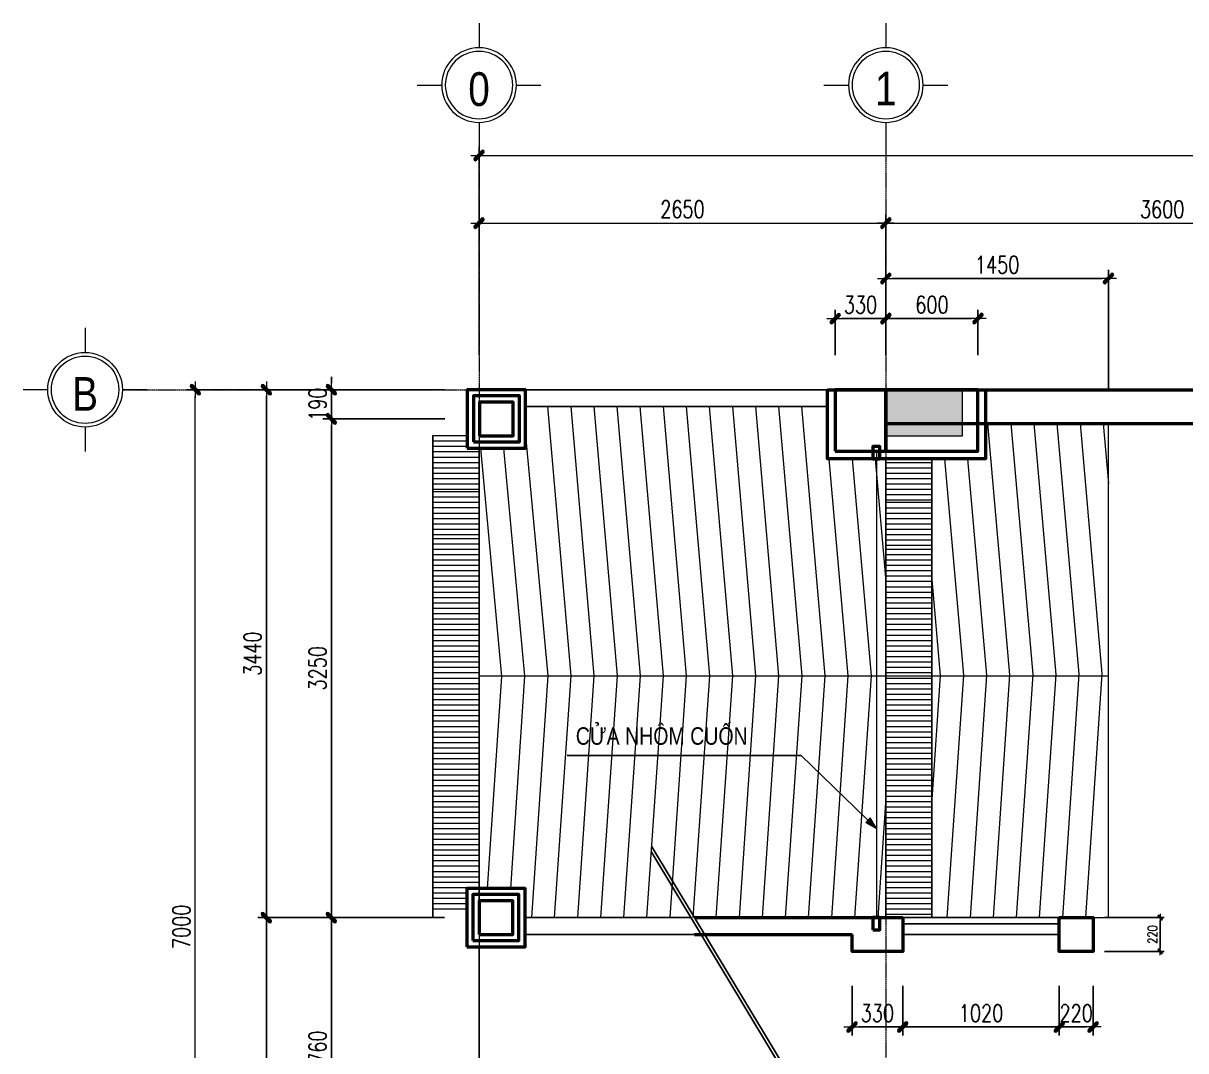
# Model space of a CAD drawing. Extents: x -165145 to 691808, y -202842 to 311040.
# Drawn here: x 14780 to 22353, y 41205 to 47901 of the extents above; entities that cross this region are included whole.
import ezdxf
from ezdxf.enums import TextEntityAlignment as Align

# ---------------------------------------------------------------- set-up
doc = ezdxf.new("R2010")
doc.units = 0
doc.header["$LTSCALE"] = 10
doc.header["$MEASUREMENT"] = 0
for name, pattern in [('HIDDEN', [2.3807, 1.587, -0.7937]), ('ketcau-1', [2, 1, 1]), ('TIM', [26.01, 10, -3, 0.01, -3, 10])]:
    doc.linetypes.add(name, pattern=pattern)
doc.layers.get('Defpoints').update_dxf_attribs({"color": 5, "linetype": 'CONTINUOUS'})
for name, color, linetype, lineweight in [('ARROWS', 1, 'CONTINUOUS', 0), ('DIM', 8, 'CONTINUOUS', 13), ('GE_KC_HATCH', 250, 'CONTINUOUS', 20), ('GE_KC_NETKHUAT', 9, 'HIDDEN', 20), ('GE_KC_NETTHAY', 2, 'CONTINUOUS', 20), ('netchia', 2, 'CONTINUOUS', 20), ('NOITHAT', 35, 'CONTINUOUS', 9), ('TEXT', 4, 'CONTINUOUS', 20), ('THAY', 147, 'CONTINUOUS', 25), ('TRUC', 251, 'TIM', 5), ('wall', 7, 'CONTINUOUS', 50)]:
    doc.layers.add(name, color=color, linetype=linetype, lineweight=lineweight)
doc.styles.add('ROMANS', font='romans', dxfattribs={"width": 0.75, "bigfont": 'vns'})
doc.styles.add('VNARIALH', font='', dxfattribs={"width": 0.75})
doc.styles.add('VnArialNarrowH', font='')
doc.styles.add('VNCC-Arial', font='arial.ttf', dxfattribs={"width": 0.8})
doc.styles.get('VNARIALH').set_extended_font_data('.VnArialH')
doc.styles.get('VnArialNarrowH').set_extended_font_data('.VnArial NarrowH')
doc.dimstyles.new('fit 0.5', dxfattribs={"dimscale": 0.25, "dimtxt": 250, "dimasz": 75, "dimexe": 100, "dimexo": 300, "dimgap": 0.03, "dimtad": 0, "dimdec": 0, "dimdsep": 46, "dimtxsty": 'ROMANS', "dimblk": 'alex', "dimcen": 150, "dimclrd": 8, "dimclre": 8, "dimclrt": 7, "dimaunit": 1, "dimadec": 0, "dimazin": 0, "dimtfac": 0.072, "dimtdec": 0, "dimtix": 1, "dimtmove": 2, "dimatfit": 3, "dimldrblk": 'a-01', "dimfxl": 100, "dimtvp": 0.8, "dimtolj": 1, "dimarcsym": 0})
doc.dimstyles.new('fit0.75', dxfattribs={"dimscale": 0.5625, "dimtxt": 200, "dimasz": 75, "dimexe": 100, "dimexo": 400, "dimgap": 0.03, "dimtad": 0, "dimdec": 0, "dimdsep": 46, "dimtxsty": 'ROMANS', "dimblk": 'alex', "dimcen": 150, "dimclrd": 8, "dimclre": 8, "dimclrt": 7, "dimaunit": 1, "dimadec": 0, "dimazin": 0, "dimtfac": 0.072, "dimtdec": 0, "dimtix": 1, "dimtmove": 2, "dimatfit": 3, "dimldrblk": 'a-01', "dimfxl": 100, "dimtvp": 0.8, "dimtolj": 1, "dimarcsym": 0})

# ---------------------------------------------------------------- blocks, each defined once
blk = doc.blocks.new('alex')
at = {"layer": 'ARROWS'}
h = blk.add_hatch(color=1, dxfattribs=at)
edge = h.paths.add_edge_path()
edge.add_line((0.4, 0.74), (-0.74, -0.4))
edge.add_ellipse((-0.57, -0.57), major_axis=(0.17, 0.17), ratio=1, start_angle=90, end_angle=270)
edge.add_line((-0.4, -0.74), (0.74, 0.4))
edge.add_ellipse((0.57, 0.57), major_axis=(0.17, 0.17), ratio=1, start_angle=270, end_angle=450)
blk.add_lwpolyline([(0.4, 0.74), (-0.74, -0.4, 1), (-0.4, -0.74), (0.74, 0.4, 1)], format="xyb", close=True, dxfattribs=at)
at = {"layer": 'netchia', "color": 2}
for p, q in [((1.27, 0), (-1.27, 0)), ((0, -1.27), (0, 1.27))]:
    blk.add_line(p, q, dxfattribs=at)
blk = doc.blocks.new('*D1992')
at = {"layer": 'Defpoints', "color": 0, "ltscale": 0.05, "transparency": 16777216}
for p in [(20399.5, 45976.3), (20069.5, 45512.8), (20399.5, 45512.8)]:
    blk.add_point(p, dxfattribs=at)
at = {"layer": 'DIM', "color": 8, "lineweight": -2, "ltscale": 0.05, "transparency": 16777216}
for p, q in [((20069.5, 45737.8), (20069.5, 46032.6)), ((20111.7, 45976.3), (20357.3, 45976.3)), ((20399.5, 45737.8), (20399.5, 46032.6))]:
    blk.add_line(p, q, dxfattribs=at)
at = {"layer": 'DIM', "color": 8, "lineweight": -2, "ltscale": 0.05, "transparency": 16777216, "xscale": 42.1875, "yscale": 42.1875, "zscale": 42.1875, "rotation": 180}
blk.add_blockref('alex', (20069.5, 45976.3), dxfattribs=at)
at = {"layer": 'DIM', "color": 8, "lineweight": -2, "ltscale": 0.05, "transparency": 16777216, "xscale": 42.1875, "yscale": 42.1875, "zscale": 42.1875}
blk.add_blockref('alex', (20399.5, 45976.3), dxfattribs=at)
at = {"layer": 'DIM', "color": 7, "ltscale": 0.05, "transparency": 16777216, "insert": (20234.5, 46066.3), "char_height": 112.5, "attachment_point": 5, "style": 'ROMANS'}
blk.add_mtext('\\A1;330', dxfattribs=at)
blk = doc.blocks.new('a-01')
at = {"layer": 'ARROWS'}
blk.add_hatch(color=256, dxfattribs=at).paths.add_polyline_path([(-1.8, 0.49), (-1.8, -0.49), (0, 0)])
at = {"layer": 'netchia'}
blk.add_lwpolyline([(-1.8, 0.49), (-1.8, -0.49), (0, 0), (0, 0)], close=True, dxfattribs=at)
blk = doc.blocks.new('*D1881')
at = {"layer": 'Defpoints', "color": 0, "transparency": 16777216}
for p in [(17672.5, 45512.8), (16364.2, 42072.8), (17669.5, 42072.8)]:
    blk.add_point(p, dxfattribs=at)
at = {"layer": 'DIM', "color": 8, "lineweight": -2, "transparency": 16777216}
for p, q in [((17447.5, 45512.8), (16308, 45512.8)), ((16364.2, 45470.6), (16364.2, 42115)), ((17444.5, 42072.8), (16308, 42072.8))]:
    blk.add_line(p, q, dxfattribs=at)
at = {"layer": 'DIM', "color": 8, "lineweight": -2, "transparency": 16777216, "xscale": 42.1875, "yscale": 42.1875, "zscale": 42.1875}
for p, rotation in [((16364.2, 45512.8), 90), ((16364.2, 42072.8), 270)]:
    blk.add_blockref('alex', p, dxfattribs=dict(at, rotation=rotation))
at = {"layer": 'DIM', "color": 7, "transparency": 16777216, "insert": (16274.2, 43792.8), "char_height": 112.5, "attachment_point": 5, "rotation": 90, "style": 'ROMANS'}
blk.add_mtext('\\A1;3440', dxfattribs=at)
blk = doc.blocks.new('*D1882')
at = {"layer": 'Defpoints', "color": 0, "transparency": 16777216}
for p in [(17571, 42072.8), (16364.2, 38512.7), (17571, 38512.7)]:
    blk.add_point(p, dxfattribs=at)
at = {"layer": 'DIM', "color": 8, "lineweight": -2, "transparency": 16777216}
for p, q in [((17346, 42072.8), (16308, 42072.8)), ((16364.2, 42030.6), (16364.2, 38554.9)), ((17346, 38512.7), (16308, 38512.7))]:
    blk.add_line(p, q, dxfattribs=at)
at = {"layer": 'DIM', "color": 8, "lineweight": -2, "transparency": 16777216, "xscale": 42.1875, "yscale": 42.1875, "zscale": 42.1875}
for p, rotation in [((16364.2, 42072.8), 90), ((16364.2, 38512.7), 270)]:
    blk.add_blockref('alex', p, dxfattribs=dict(at, rotation=rotation))
at = {"layer": 'DIM', "color": 7, "transparency": 16777216, "insert": (16274.2, 40292.8), "char_height": 112.5, "attachment_point": 5, "rotation": 90, "style": 'ROMANS'}
blk.add_mtext('\\A1;3560', dxfattribs=at)
blk = doc.blocks.new('*D1883')
at = {"layer": 'Defpoints', "color": 0, "transparency": 16777216}
for p in [(17749.5, 42072.8), (16787.7, 40312.8), (17749.5, 40312.8)]:
    blk.add_point(p, dxfattribs=at)
at = {"layer": 'DIM', "color": 8, "lineweight": -2, "transparency": 16777216}
for p, q in [((17524.5, 42072.8), (16731.5, 42072.8)), ((16787.7, 42030.6), (16787.7, 40355)), ((17524.5, 40312.8), (16731.5, 40312.8))]:
    blk.add_line(p, q, dxfattribs=at)
at = {"layer": 'DIM', "color": 8, "lineweight": -2, "transparency": 16777216, "xscale": 42.1875, "yscale": 42.1875, "zscale": 42.1875}
for p, rotation in [((16787.7, 42072.8), 90), ((16787.7, 40312.8), 270)]:
    blk.add_blockref('alex', p, dxfattribs=dict(at, rotation=rotation))
at = {"layer": 'DIM', "color": 7, "transparency": 16777216, "insert": (16697.7, 41192.8), "char_height": 112.5, "attachment_point": 5, "rotation": 90, "style": 'ROMANS'}
blk.add_mtext('\\A1;1760', dxfattribs=at)
blk = doc.blocks.new('*D1886')
at = {"layer": 'Defpoints', "color": 0, "transparency": 16777216}
for p in [(16787.7, 45322.8), (17752.5, 45322.8), (17749.5, 42072.8)]:
    blk.add_point(p, dxfattribs=at)
at = {"layer": 'DIM', "color": 8, "lineweight": -2, "transparency": 16777216}
for p, q in [((17527.5, 45322.8), (16731.5, 45322.8)), ((16787.7, 42115), (16787.7, 45280.6)), ((17524.5, 42072.8), (16731.5, 42072.8))]:
    blk.add_line(p, q, dxfattribs=at)
at = {"layer": 'DIM', "color": 8, "lineweight": -2, "transparency": 16777216, "xscale": 42.1875, "yscale": 42.1875, "zscale": 42.1875}
for p, rotation in [((16787.7, 45322.8), 90), ((16787.7, 42072.8), 270)]:
    blk.add_blockref('alex', p, dxfattribs=dict(at, rotation=rotation))
at = {"layer": 'DIM', "color": 7, "transparency": 16777216, "insert": (16697.7, 43697.8), "char_height": 112.5, "attachment_point": 5, "rotation": 90, "style": 'ROMANS'}
blk.add_mtext('\\A1;3250', dxfattribs=at)
blk = doc.blocks.new('*D1887')
at = {"layer": 'Defpoints', "color": 0, "transparency": 16777216}
for p in [(17672.5, 45512.8), (16787.7, 45322.8), (17752.5, 45322.8)]:
    blk.add_point(p, dxfattribs=at)
at = {"layer": 'DIM', "color": 8, "lineweight": -2, "transparency": 16777216}
for p, q in [((16787.7, 45555), (16787.7, 45597.2)), ((17447.5, 45512.8), (16731.5, 45512.8)), ((16787.7, 45512.8), (16787.7, 45322.8)), ((17527.5, 45322.8), (16731.5, 45322.8)), ((16787.7, 45280.6), (16787.7, 45238.4))]:
    blk.add_line(p, q, dxfattribs=at)
at = {"layer": 'DIM', "color": 8, "lineweight": -2, "transparency": 16777216, "xscale": 42.1875, "yscale": 42.1875, "zscale": 42.1875}
for p, rotation in [((16787.7, 45512.8), 270), ((16787.7, 45322.8), 90)]:
    blk.add_blockref('alex', p, dxfattribs=dict(at, rotation=rotation))
at = {"layer": 'DIM', "color": 7, "transparency": 16777216, "insert": (16697.7, 45417.8), "char_height": 112.5, "attachment_point": 5, "rotation": 90, "style": 'ROMANS'}
blk.add_mtext('\\A1;190', dxfattribs=at)
blk = doc.blocks.new('*D1890')
at = {"layer": 'Defpoints', "color": 0, "transparency": 16777216}
for p in [(21849.5, 46237.4), (20399.5, 45512.8), (21849.5, 45292.8)]:
    blk.add_point(p, dxfattribs=at)
at = {"layer": 'DIM', "color": 8, "lineweight": -2, "transparency": 16777216}
for p, q in [((20399.5, 45737.8), (20399.5, 46293.6)), ((21849.5, 45517.8), (21849.5, 46293.6)), ((20441.7, 46237.4), (21807.3, 46237.4))]:
    blk.add_line(p, q, dxfattribs=at)
at = {"layer": 'DIM', "color": 8, "lineweight": -2, "transparency": 16777216, "xscale": 42.1875, "yscale": 42.1875, "zscale": 42.1875, "rotation": 180}
blk.add_blockref('alex', (20399.5, 46237.4), dxfattribs=at)
at = {"layer": 'DIM', "color": 8, "lineweight": -2, "transparency": 16777216, "xscale": 42.1875, "yscale": 42.1875, "zscale": 42.1875}
blk.add_blockref('alex', (21849.5, 46237.4), dxfattribs=at)
at = {"layer": 'DIM', "color": 7, "transparency": 16777216, "insert": (21124.5, 46327.4), "char_height": 112.5, "attachment_point": 5, "style": 'ROMANS'}
blk.add_mtext('\\A1;1450', dxfattribs=at)
blk = doc.blocks.new('*D1921')
at = {"layer": 'Defpoints', "color": 0, "transparency": 16777216}
for p in [(21749.5, 42072.8), (21749.5, 41852.8), (22186.5, 41852.8)]:
    blk.add_point(p, dxfattribs=at)
at = {"layer": 'DIM', "color": 8, "lineweight": -2, "transparency": 16777216}
for p, q in [((21824.5, 42072.8), (22211.5, 42072.8)), ((22186.5, 42054), (22186.5, 41871.5)), ((21824.5, 41852.8), (22211.5, 41852.8))]:
    blk.add_line(p, q, dxfattribs=at)
at = {"layer": 'DIM', "color": 8, "lineweight": -2, "transparency": 16777216, "xscale": 18.75, "yscale": 18.75, "zscale": 18.75}
for p, rotation in [((22186.5, 42072.8), 90), ((22186.5, 41852.8), 270)]:
    blk.add_blockref('alex', p, dxfattribs=dict(at, rotation=rotation))
at = {"layer": 'DIM', "color": 7, "transparency": 16777216, "insert": (22136.5, 41962.8), "char_height": 62.5, "attachment_point": 5, "rotation": 90, "style": 'ROMANS'}
blk.add_mtext('\\A1;220', dxfattribs=at)
blk = doc.blocks.new('*D1922')
at = {"layer": 'Defpoints', "color": 0, "transparency": 16777216}
for p in [(21529.5, 41852.8), (21749.5, 41852.8), (21749.5, 41360.1)]:
    blk.add_point(p, dxfattribs=at)
at = {"layer": 'DIM', "color": 8, "lineweight": -2, "transparency": 16777216}
for p, q in [((21529.5, 41627.8), (21529.5, 41303.9)), ((21749.5, 41627.8), (21749.5, 41303.9)), ((21571.7, 41360.1), (21707.3, 41360.1))]:
    blk.add_line(p, q, dxfattribs=at)
at = {"layer": 'DIM', "color": 8, "lineweight": -2, "transparency": 16777216, "xscale": 42.1875, "yscale": 42.1875, "zscale": 42.1875, "rotation": 180}
blk.add_blockref('alex', (21529.5, 41360.1), dxfattribs=at)
at = {"layer": 'DIM', "color": 8, "lineweight": -2, "transparency": 16777216, "xscale": 42.1875, "yscale": 42.1875, "zscale": 42.1875}
blk.add_blockref('alex', (21749.5, 41360.1), dxfattribs=at)
at = {"layer": 'DIM', "color": 7, "transparency": 16777216, "insert": (21639.5, 41450.1), "char_height": 112.5, "attachment_point": 5, "style": 'ROMANS'}
blk.add_mtext('\\A1;220', dxfattribs=at)
blk = doc.blocks.new('*D1923')
at = {"layer": 'Defpoints', "color": 0, "transparency": 16777216}
for p in [(20179.5, 41852.8), (20509.5, 41852.8), (20509.5, 41360.1)]:
    blk.add_point(p, dxfattribs=at)
at = {"layer": 'DIM', "color": 8, "lineweight": -2, "transparency": 16777216}
for p, q in [((20179.5, 41627.8), (20179.5, 41303.9)), ((20509.5, 41627.8), (20509.5, 41303.9)), ((20221.7, 41360.1), (20467.3, 41360.1))]:
    blk.add_line(p, q, dxfattribs=at)
at = {"layer": 'DIM', "color": 8, "lineweight": -2, "transparency": 16777216, "xscale": 42.1875, "yscale": 42.1875, "zscale": 42.1875, "rotation": 180}
blk.add_blockref('alex', (20179.5, 41360.1), dxfattribs=at)
at = {"layer": 'DIM', "color": 8, "lineweight": -2, "transparency": 16777216, "xscale": 42.1875, "yscale": 42.1875, "zscale": 42.1875}
blk.add_blockref('alex', (20509.5, 41360.1), dxfattribs=at)
at = {"layer": 'DIM', "color": 7, "transparency": 16777216, "insert": (20344.5, 41450.1), "char_height": 112.5, "attachment_point": 5, "style": 'ROMANS'}
blk.add_mtext('\\A1;330', dxfattribs=at)
blk = doc.blocks.new('*D1924')
at = {"layer": 'Defpoints', "color": 0, "transparency": 16777216}
for p in [(20509.5, 41620.1), (21529.5, 41620.1), (21529.5, 41360.1)]:
    blk.add_point(p, dxfattribs=at)
at = {"layer": 'DIM', "color": 8, "lineweight": -2, "transparency": 16777216}
for p, q in [((20509.5, 41395.1), (20509.5, 41303.9)), ((20551.7, 41360.1), (21487.3, 41360.1)), ((21529.5, 41395.1), (21529.5, 41303.9))]:
    blk.add_line(p, q, dxfattribs=at)
at = {"layer": 'DIM', "color": 8, "lineweight": -2, "transparency": 16777216, "xscale": 42.1875, "yscale": 42.1875, "zscale": 42.1875, "rotation": 180}
blk.add_blockref('alex', (20509.5, 41360.1), dxfattribs=at)
at = {"layer": 'DIM', "color": 8, "lineweight": -2, "transparency": 16777216, "xscale": 42.1875, "yscale": 42.1875, "zscale": 42.1875}
blk.add_blockref('alex', (21529.5, 41360.1), dxfattribs=at)
at = {"layer": 'DIM', "color": 7, "transparency": 16777216, "insert": (21019.5, 41450.1), "char_height": 112.5, "attachment_point": 5, "style": 'ROMANS'}
blk.add_mtext('\\A1;1020', dxfattribs=at)
blk = doc.blocks.new('*D1926')
at = {"layer": 'Defpoints', "color": 0, "transparency": 16777216}
for p in [(20999.5, 45976.9), (20399.5, 45512.8), (20999.5, 45512.8)]:
    blk.add_point(p, dxfattribs=at)
at = {"layer": 'DIM', "color": 8, "lineweight": -2, "transparency": 16777216}
for p, q in [((20399.5, 45737.8), (20399.5, 46033.2)), ((20441.7, 45976.9), (20957.3, 45976.9)), ((20999.5, 45737.8), (20999.5, 46033.2))]:
    blk.add_line(p, q, dxfattribs=at)
at = {"layer": 'DIM', "color": 8, "lineweight": -2, "transparency": 16777216, "xscale": 42.1875, "yscale": 42.1875, "zscale": 42.1875, "rotation": 180}
blk.add_blockref('alex', (20399.5, 45976.9), dxfattribs=at)
at = {"layer": 'DIM', "color": 8, "lineweight": -2, "transparency": 16777216, "xscale": 42.1875, "yscale": 42.1875, "zscale": 42.1875}
blk.add_blockref('alex', (20999.5, 45976.9), dxfattribs=at)
at = {"layer": 'DIM', "color": 7, "transparency": 16777216, "insert": (20699.5, 46066.9), "char_height": 112.5, "attachment_point": 5, "style": 'ROMANS'}
blk.add_mtext('\\A1;600', dxfattribs=at)
blk = doc.blocks.new('MBDVC-T1')
at = {"layer": 'GE_KC_HATCH', "linetype": 'ketcau-1'}
blk.add_hatch(color=1, dxfattribs=at).paths.add_polyline_path([(500, 7000), (0, 7000), (0, 6700), (500, 6700)])
at = {"layer": 'GE_KC_NETTHAY', "linetype": 'Continuous'}
blk.add_lwpolyline([(500, 7000), (0, 7000), (0, 6700), (500, 6700)], close=True, dxfattribs=at)
blk = doc.blocks.new('tentruc')
at = {"layer": 'DIM'}
for p, q in [((0, 311.2), (0, 515.8)), ((-515.8, 0), (-311.2, 0)), ((-515.8, 0), (-311.2, 0)), ((311.2, 0), (515.8, 0)), ((311.2, 0), (515.8, 0)), ((0, -515.8), (0, -311.2))]:
    blk.add_line(p, q, dxfattribs=at)
at = {"layer": 'DIM', "ltscale": 0.5}
blk.add_circle((0, 0), 311.2, dxfattribs=at)
at = {"layer": 'DIM'}
blk.add_circle((0, 0), 281.2, dxfattribs=at)
at = {"layer": 'DIM', "color": 7, "linetype": 'ByBlock', "ltscale": 0.5, "style": 'VNARIALH', "width": 1.1}
blk.add_attdef('A', text='', height=281.2, dxfattribs=at).set_placement((0, -106.7), align=Align.CENTER)
blk = doc.blocks.new('*D1826')
at = {"layer": 'Defpoints', "color": 0, "transparency": 16777216}
for p in [(587932.6, 181), (570432.6, -1345.1), (587932.6, -1345.1)]:
    blk.add_point(p, dxfattribs=at)
at = {"layer": 'DIM', "color": 8, "lineweight": -2, "transparency": 16777216}
for p, q in [((570432.6, -1120.1), (570432.6, 237.3)), ((587932.6, -1120.1), (587932.6, 237.3)), ((570474.8, 181), (587890.4, 181))]:
    blk.add_line(p, q, dxfattribs=at)
at = {"layer": 'DIM', "color": 8, "lineweight": -2, "transparency": 16777216, "xscale": 42.1875, "yscale": 42.1875, "zscale": 42.1875, "rotation": 180}
blk.add_blockref('alex', (570432.6, 181), dxfattribs=at)
at = {"layer": 'DIM', "color": 8, "lineweight": -2, "transparency": 16777216, "xscale": 42.1875, "yscale": 42.1875, "zscale": 42.1875}
blk.add_blockref('alex', (587932.6, 181), dxfattribs=at)
at = {"layer": 'DIM', "color": 7, "transparency": 16777216, "insert": (577482.6, 271), "char_height": 112.5, "attachment_point": 5, "style": 'ROMANS'}
blk.add_mtext('\\A1;17500', dxfattribs=at)
blk = doc.blocks.new('*D1829')
at = {"layer": 'Defpoints', "color": 0, "transparency": 16777216}
for p in [(568584, -1345.1), (570432.6, -1345.1), (570432.6, -8345.1)]:
    blk.add_point(p, dxfattribs=at)
at = {"layer": 'DIM', "color": 8, "lineweight": -2, "transparency": 16777216}
for p, q in [((570207.6, -1345.1), (568527.7, -1345.1)), ((568584, -8302.9), (568584, -1387.3)), ((570207.6, -8345.1), (568527.7, -8345.1))]:
    blk.add_line(p, q, dxfattribs=at)
at = {"layer": 'DIM', "color": 8, "lineweight": -2, "transparency": 16777216, "xscale": 42.1875, "yscale": 42.1875, "zscale": 42.1875}
for p, rotation in [((568584, -1345.1), 90), ((568584, -8345.1), 270)]:
    blk.add_blockref('alex', p, dxfattribs=dict(at, rotation=rotation))
at = {"layer": 'DIM', "color": 7, "transparency": 16777216, "insert": (568494, -4845.1), "char_height": 112.5, "attachment_point": 5, "rotation": 90, "style": 'ROMANS'}
blk.add_mtext('\\A1;7000', dxfattribs=at)
blk = doc.blocks.new('*D1838')
at = {"layer": 'Defpoints', "color": 0, "ltscale": 0.05, "transparency": 16777216}
for p in [(576682.6, -259.4), (573082.6, -1345.1), (576682.6, -1345.1)]:
    blk.add_point(p, dxfattribs=at)
at = {"layer": 'DIM', "color": 8, "lineweight": -2, "ltscale": 0.05, "transparency": 16777216}
for p, q in [((573082.6, -1120.1), (573082.6, -203.1)), ((576682.6, -1120.1), (576682.6, -203.1)), ((573124.8, -259.4), (576640.4, -259.4))]:
    blk.add_line(p, q, dxfattribs=at)
at = {"layer": 'DIM', "color": 8, "lineweight": -2, "ltscale": 0.05, "transparency": 16777216, "xscale": 42.1875, "yscale": 42.1875, "zscale": 42.1875, "rotation": 180}
blk.add_blockref('alex', (573082.6, -259.4), dxfattribs=at)
at = {"layer": 'DIM', "color": 8, "lineweight": -2, "ltscale": 0.05, "transparency": 16777216, "xscale": 42.1875, "yscale": 42.1875, "zscale": 42.1875}
blk.add_blockref('alex', (576682.6, -259.4), dxfattribs=at)
at = {"layer": 'DIM', "color": 7, "ltscale": 0.05, "transparency": 16777216, "insert": (574882.6, -169.4), "char_height": 112.5, "attachment_point": 5, "style": 'ROMANS'}
blk.add_mtext('\\A1;3600', dxfattribs=at)
blk = doc.blocks.new('*D1834')
at = {"layer": 'Defpoints', "color": 0, "transparency": 16777216}
for p in [(573082.6, -259.3), (570432.6, -1237), (573082.6, -1237)]:
    blk.add_point(p, dxfattribs=at)
at = {"layer": 'DIM', "color": 8, "lineweight": -2, "transparency": 16777216}
for p, q in [((570432.6, -1012), (570432.6, -203.1)), ((573082.6, -1012), (573082.6, -203.1)), ((570474.8, -259.3), (573040.4, -259.3))]:
    blk.add_line(p, q, dxfattribs=at)
at = {"layer": 'DIM', "color": 8, "lineweight": -2, "transparency": 16777216, "xscale": 42.1875, "yscale": 42.1875, "zscale": 42.1875, "rotation": 180}
blk.add_blockref('alex', (570432.6, -259.3), dxfattribs=at)
at = {"layer": 'DIM', "color": 8, "lineweight": -2, "transparency": 16777216, "xscale": 42.1875, "yscale": 42.1875, "zscale": 42.1875}
blk.add_blockref('alex', (573082.6, -259.3), dxfattribs=at)
at = {"layer": 'DIM', "color": 7, "transparency": 16777216, "insert": (571757.6, -169.3), "char_height": 112.5, "attachment_point": 5, "style": 'ROMANS'}
blk.add_mtext('\\A1;2650', dxfattribs=at)
blk = doc.blocks.new('lt - kt')
at = {"layer": 'TRUC', "ltscale": 0.05}
for p, q in [((-17500, 8582.3), (-17500, -1850.2)), ((-17500, 8582.3), (-17500, -1850.2)), ((-14850, 8582.3), (-14850, -1850.2)), ((-19823.1, 7000), (2014.6, 7000))]:
    blk.add_line(p, q, dxfattribs=at)
at = {"layer": 'TEXT'}
ref = blk.add_blockref('tentruc', (-17500, 8985.3), dxfattribs=dict(at, xscale=-0.78125, yscale=0.78125, zscale=0.78125, rotation=180))
ref.add_attrib('A', '0', dxfattribs={"color": 7, "linetype": 'ByBlock', "ltscale": 0.5, "height": 219.7, "style": 'VnArialNarrowH'}).set_placement((-17500, 8849), align=Align.CENTER)
ref = blk.add_blockref('tentruc', (-14850, 8985.3), dxfattribs=dict(at, xscale=-0.78125, yscale=0.78125, zscale=0.78125, rotation=180))
ref.add_attrib('A', '1', dxfattribs={"color": 7, "linetype": 'ByBlock', "ltscale": 0.5, "height": 219.7, "style": 'VnArialNarrowH'}).set_placement((-14850, 8852.8), align=Align.CENTER)
ref = blk.add_blockref('tentruc', (-20066.2, 7000), dxfattribs=dict(at, xscale=0.78125, yscale=0.78125, zscale=0.78125, rotation=180))
ref.add_attrib('A', 'B', dxfattribs={"color": 7, "linetype": 'ByBlock', "ltscale": 0.5, "height": 219.7, "style": 'VnArialNarrowH'}).set_placement((-20066.2, 6862.7), align=Align.CENTER)
at = {"layer": 'DIM'}
dim = blk.add_linear_dim(base=(0, 8526.1), p1=(-17500, 7000), p2=(0, 7000), dimstyle='fit0.75', dxfattribs=at)
dim.commit()
dim.dimension.update_dxf_attribs({"geometry": '*D1826', "text_midpoint": (-10450, 8616.1), "dimtype": 128, "insert": (-587932.6, 8345.1)})
dim = blk.add_linear_dim(base=(-14850, 8085.7), p1=(-17500, 7108.1), p2=(-14850, 7108.1), dimstyle='fit0.75', dxfattribs=at)
dim.commit()
dim.dimension.update_dxf_attribs({"geometry": '*D1834', "text_midpoint": (-16175, 8175.7), "insert": (-587932.6, 8345.1)})
at = {"layer": 'DIM', "ltscale": 0.05}
dim = blk.add_linear_dim(base=(-11250, 8085.7), p1=(-14850, 7000), p2=(-11250, 7000), dimstyle='fit0.75', dxfattribs=at)
dim.commit()
dim.dimension.update_dxf_attribs({"geometry": '*D1838', "text_midpoint": (-13050, 8175.7), "insert": (-587932.6, 8345.1)})
at = {"layer": 'DIM'}
dim = blk.add_linear_dim(base=(-19348.6, 7000), p1=(-17500, 0), p2=(-17500, 7000), angle=90, dimstyle='fit0.75', dxfattribs=at)
dim.commit()
dim.dimension.update_dxf_attribs({"geometry": '*D1829', "text_midpoint": (-19438.6, 3500), "insert": (-587932.6, 8345.1)})

msp = doc.modelspace()

# ---------------------------------------------------------------- linework, layer by layer
at = {"layer": 'DIM', "ltscale": 0.05}
for p, q in [((17449.52572, 45214.28293), (17672.45352, 45214.28293)), ((17449.52572, 45179.28293), (17672.45352, 45179.28293)), ((17449.52572, 45144.28293), (17672.45352, 45144.28293)), ((17449.52572, 45109.28293), (17749.52572, 45109.28293)), ((17449.52572, 45074.28293), (17749.52572, 45074.28293)), ((17449.52572, 45039.28293), (17749.52572, 45039.28293)), ((17449.52572, 45004.28293), (17749.52572, 45004.28293)), ((20399.52572, 45039.27415), (20699.48053, 45039.27415)), ((20399.52572, 45004.27415), (20699.48053, 45004.27415)), ((17449.52572, 44969.28293), (17749.52572, 44969.28293)), ((17449.52572, 44934.28293), (17749.52572, 44934.28293)), ((20399.52572, 44969.27415), (20699.48053, 44969.27415)), ((20399.52572, 44934.27415), (20699.48053, 44934.27415)), ((17449.52572, 44899.28293), (17749.52572, 44899.28293)), ((17449.52572, 44864.28293), (17749.52572, 44864.28293)), ((17449.52572, 44864.28293), (17749.52572, 44864.28293)), ((17449.52572, 44849.28293), (17749.52572, 44849.28293)), ((20399.52572, 44899.27415), (20699.48053, 44899.27415)), ((20399.52572, 44864.27415), (20699.48053, 44864.27415)), ((17449.52572, 44814.28293), (17749.52572, 44814.28293)), ((17449.52572, 44779.28293), (17749.52572, 44779.28293)), ((20399.52572, 44829.27415), (20699.48053, 44829.27415)), ((20399.52572, 44794.27415), (20699.48053, 44794.27415)), ((20399.52572, 44794.27415), (20699.48053, 44794.27415)), ((20399.52572, 44779.27415), (20699.48053, 44779.27415)), ((17449.52572, 44744.28293), (17749.52572, 44744.28293)), ((17449.52572, 44709.28293), (17749.52572, 44709.28293)), ((20399.52572, 44744.27415), (20699.48053, 44744.27415)), ((20399.52572, 44709.27415), (20699.48053, 44709.27415)), ((17449.52572, 44674.28293), (17749.52572, 44674.28293)), ((17449.52572, 44639.28293), (17749.52572, 44639.28293)), ((17449.52572, 44604.28293), (17749.52572, 44604.28293)), ((20399.52572, 44674.27415), (20699.48053, 44674.27415)), ((20399.52572, 44639.27415), (20699.48053, 44639.27415)), ((20399.52572, 44604.27415), (20699.48053, 44604.27415)), ((17449.52572, 44569.28293), (17749.52572, 44569.28293)), ((17449.52572, 44544.28293), (17749.52572, 44544.28293)), ((20399.52572, 44569.27415), (20699.48053, 44569.27415)), ((20399.52572, 44534.27415), (20699.48053, 44534.27415)), ((17449.52572, 44509.28293), (17749.52572, 44509.28293)), ((17449.52572, 44509.28293), (17749.52572, 44509.28293)), ((17449.52572, 44474.28293), (17749.52572, 44474.28293)), ((20399.52572, 44499.27415), (20699.48053, 44499.27415)), ((20399.52572, 44474.27415), (20699.48053, 44474.27415)), ((17449.52572, 44439.28293), (17749.52572, 44439.28293)), ((17449.52572, 44404.28293), (17749.52572, 44404.28293)), ((20399.52572, 44439.27415), (20699.48053, 44439.27415)), ((20399.52572, 44439.27415), (20699.48053, 44439.27415)), ((20399.52572, 44404.27415), (20699.48053, 44404.27415)), ((17449.52572, 44369.28293), (17749.52572, 44369.28293)), ((17449.52572, 44334.28293), (17749.52572, 44334.28293)), ((20399.52572, 44369.27415), (20699.48053, 44369.27415)), ((20399.52572, 44334.27415), (20699.48053, 44334.27415)), ((17449.52572, 44299.28293), (17749.52572, 44299.28293)), ((17449.52572, 44264.28293), (17749.52572, 44264.28293)), ((17449.52572, 44229.28293), (17749.52572, 44229.28293)), ((20399.52572, 44299.27415), (20699.48053, 44299.27415)), ((20399.52572, 44264.27415), (20699.48053, 44264.27415)), ((20399.52572, 44229.27415), (20699.48053, 44229.27415)), ((17449.52572, 44194.28293), (17749.52572, 44194.28293)), ((17449.52572, 44159.28293), (17749.52572, 44159.28293)), ((20399.52572, 44194.27415), (20699.48053, 44194.27415)), ((20399.52572, 44159.27415), (20699.48053, 44159.27415)), ((17449.52572, 44124.28293), (17749.52572, 44124.28293)), ((17449.52572, 44089.28293), (17749.52572, 44089.28293)), ((20399.52572, 44124.27415), (20699.48053, 44124.27415)), ((20399.52572, 44089.27415), (20699.48053, 44089.27415)), ((17449.52572, 44054.28293), (17749.52572, 44054.28293)), ((17449.52572, 44019.28293), (17749.52572, 44019.28293)), ((20399.52572, 44054.27415), (20699.48053, 44054.27415)), ((20399.52572, 44019.27415), (20699.48053, 44019.27415)), ((17449.52572, 43984.28293), (17749.52572, 43984.28293)), ((17449.52572, 43949.28293), (17749.52572, 43949.28293)), ((20399.52572, 43984.27415), (20699.48053, 43984.27415)), ((20399.52572, 43949.27415), (20699.48053, 43949.27415)), ((17449.52572, 43914.28293), (17749.52572, 43914.28293)), ((17449.52572, 43879.28293), (17749.52572, 43879.28293)), ((20399.52572, 43914.27415), (20699.48053, 43914.27415)), ((20399.52572, 43879.27415), (20699.48053, 43879.27415)), ((17449.52572, 43844.28293), (17749.52572, 43844.28293)), ((17449.52572, 43809.28293), (17749.52572, 43809.28293)), ((17449.52572, 43774.28293), (17749.52572, 43774.28293)), ((20399.52572, 43844.27415), (20699.48053, 43844.27415)), ((20399.52572, 43809.27415), (20699.48053, 43809.27415)), ((20399.52572, 43774.27415), (20699.48053, 43774.27415)), ((17449.52572, 43739.28293), (17749.52572, 43739.28293)), ((17449.52572, 43704.28293), (17749.52572, 43704.28293)), ((20399.52572, 43739.27415), (20699.48053, 43739.27415)), ((20399.52572, 43704.27415), (20699.48053, 43704.27415)), ((17449.52572, 43669.28293), (17749.52572, 43669.28293)), ((17449.52572, 43669.28293), (17749.52572, 43669.28293)), ((17449.52572, 43634.28293), (17749.52572, 43634.28293)), ((17749.52572, 43647.7725), (21849.48053, 43647.7725)), ((20399.52572, 43669.27415), (20699.48053, 43669.27415)), ((20399.52572, 43634.27415), (20699.48053, 43634.27415)), ((17449.52572, 43599.28293), (17749.52572, 43599.28293)), ((17449.52572, 43564.28293), (17749.52572, 43564.28293)), ((20399.52572, 43599.27415), (20699.48053, 43599.27415)), ((20399.52572, 43599.27415), (20699.48053, 43599.27415)), ((20399.52572, 43564.27415), (20699.48053, 43564.27415)), ((17449.52572, 43529.28293), (17749.52572, 43529.28293)), ((17449.52572, 43494.28293), (17749.52572, 43494.28293)), ((20399.52572, 43529.27415), (20699.48053, 43529.27415)), ((20399.52572, 43494.27415), (20699.48053, 43494.27415)), ((17449.52572, 43459.28293), (17749.52572, 43459.28293)), ((17449.52572, 43424.28293), (17749.52572, 43424.28293)), ((20399.52572, 43459.27415), (20699.48053, 43459.27415)), ((20399.52572, 43424.27415), (20699.48053, 43424.27415)), ((17449.52572, 43389.28293), (17749.52572, 43389.28293)), ((17449.52572, 43354.28293), (17749.52572, 43354.28293)), ((17449.52572, 43319.28293), (17749.52572, 43319.28293)), ((20399.52572, 43389.27415), (20699.48053, 43389.27415)), ((20399.52572, 43354.27415), (20699.48053, 43354.27415)), ((20399.52572, 43319.27415), (20699.48053, 43319.27415)), ((17449.52572, 43284.28293), (17749.52572, 43284.28293)), ((17449.52572, 43249.28293), (17749.52572, 43249.28293)), ((20399.52572, 43284.27415), (20699.48053, 43284.27415)), ((20399.52572, 43249.27415), (20699.48053, 43249.27415)), ((17449.52572, 43214.28293), (17749.52572, 43214.28293)), ((17449.52572, 43179.28293), (17749.52572, 43179.28293)), ((20399.52572, 43214.27415), (20699.48053, 43214.27415)), ((20399.52572, 43179.27415), (20699.48053, 43179.27415)), ((17449.52572, 43144.28293), (17749.52572, 43144.28293)), ((17449.52572, 43109.28293), (17749.52572, 43109.28293)), ((17449.52572, 43109.28293), (17749.52572, 43109.28293)), ((20399.52572, 43144.27415), (20699.48053, 43144.27415)), ((20399.52572, 43109.27415), (20699.48053, 43109.27415)), ((17449.52572, 43074.28293), (17749.52572, 43074.28293)), ((17449.52572, 43039.28293), (17749.52572, 43039.28293)), ((20399.52572, 43074.27415), (20699.48053, 43074.27415)), ((20399.52572, 43039.27415), (20699.48053, 43039.27415)), ((20399.52572, 43039.27415), (20699.48053, 43039.27415)), ((17449.52572, 43004.28293), (17749.52572, 43004.28293)), ((17449.52572, 42969.28293), (17749.52572, 42969.28293)), ((20399.52572, 43004.27415), (20699.48053, 43004.27415)), ((20399.52572, 42969.27415), (20699.48053, 42969.27415)), ((17449.52572, 42934.28293), (17749.52572, 42934.28293)), ((17449.52572, 42899.28293), (17749.52572, 42899.28293)), ((17449.52572, 42864.28293), (17749.52572, 42864.28293)), ((20399.52572, 42934.27415), (20699.48053, 42934.27415)), ((20399.52572, 42899.27415), (20699.48053, 42899.27415)), ((20399.52572, 42864.27415), (20699.48053, 42864.27415)), ((17449.52572, 42829.28293), (17749.52572, 42829.28293)), ((17449.52572, 42794.28293), (17749.52572, 42794.28293)), ((20399.52572, 42829.27415), (20699.48053, 42829.27415)), ((20399.52572, 42794.27415), (20699.48053, 42794.27415)), ((17449.52572, 42759.28293), (17749.52572, 42759.28293)), ((17449.52572, 42724.28293), (17749.52572, 42724.28293)), ((20399.52572, 42759.27415), (20699.48053, 42759.27415)), ((20399.52572, 42724.27415), (20699.48053, 42724.27415)), ((17449.52572, 42689.28293), (17749.52572, 42689.28293)), ((17449.52572, 42654.28293), (17749.52572, 42654.28293)), ((20399.52572, 42689.27415), (20699.48053, 42689.27415)), ((20399.52572, 42654.27415), (20699.48053, 42654.27415)), ((17449.52572, 42619.28293), (17749.52572, 42619.28293)), ((17449.52572, 42584.28293), (17749.52572, 42584.28293)), ((20399.52572, 42619.27415), (20699.48053, 42619.27415)), ((20399.52572, 42584.27415), (20699.48053, 42584.27415)), ((17449.52572, 42549.28293), (17749.52572, 42549.28293)), ((17449.52572, 42549.28293), (17749.52572, 42549.28293)), ((17449.52572, 42514.28293), (17749.52572, 42514.28293)), ((20399.52572, 42549.27415), (20699.48053, 42549.27415)), ((20399.52572, 42514.27415), (20699.48053, 42514.27415)), ((17449.52572, 42479.28293), (17749.52572, 42479.28293)), ((17449.52572, 42444.28293), (17749.52572, 42444.28293)), ((17449.52572, 42409.28293), (17749.52572, 42409.28293)), ((20399.52572, 42479.27415), (20699.48053, 42479.27415)), ((20399.52572, 42479.27415), (20699.48053, 42479.27415)), ((20399.52572, 42444.27415), (20699.48053, 42444.27415)), ((20399.52572, 42409.27415), (20699.48053, 42409.27415)), ((17449.52572, 42374.28293), (17749.52572, 42374.28293)), ((17449.52572, 42339.28293), (17749.52572, 42339.28293)), ((20399.52572, 42374.27415), (20699.48053, 42374.27415)), ((20399.52572, 42339.27415), (20699.48053, 42339.27415)), ((17449.52572, 42304.28293), (17749.52572, 42304.28293)), ((17449.52572, 42269.28293), (17749.52572, 42269.28293)), ((20399.52572, 42304.27415), (20699.48053, 42304.27415)), ((20399.52572, 42269.27415), (20699.48053, 42269.27415)), ((17449.52572, 42234.28293), (17669.52572, 42234.28293)), ((17449.52572, 42199.28293), (17669.52572, 42199.28293)), ((20399.52572, 42234.27415), (20699.48053, 42234.27415)), ((20399.52572, 42199.27415), (20699.48053, 42199.27415)), ((17449.52572, 42164.28293), (17669.52572, 42164.28293)), ((17449.52572, 42129.28293), (17669.52572, 42129.28293)), ((20399.52572, 42164.27415), (20699.48053, 42164.27415)), ((20399.52572, 42129.27415), (20699.48053, 42129.27415)), ((20399.52572, 42094.27415), (20699.48053, 42094.27415))]:
    msp.add_line(p, q, dxfattribs=at)
for points in [[(18194.47191, 45402.74321), (18347.40874, 43647.7725), (18239.51309, 42072.7686)], [(18346.54331, 45402.74321), (18497.83214, 43647.7725), (18389.9365, 42072.76884)], [(18497.08323, 45402.74321), (18648.25553, 43647.7725), (18540.35991, 42072.76908)], [(18647.51105, 45402.74321), (18798.67893, 43647.7725), (18690.78333, 42072.76931)], [(18797.93881, 45402.74321), (18949.10232, 43647.7725), (18841.20674, 42072.76955)], [(18948.36652, 45402.74321), (19099.52572, 43647.7725), (18991.63015, 42072.76979)], [(19098.74547, 45402.74321), (19249.94911, 43647.7725), (19142.05357, 42072.77002)], [(19249.16886, 45402.74321), (19400.37251, 43647.7725), (19292.47698, 42072.77026)], [(19399.59226, 45402.74321), (19550.79591, 43647.7725), (19442.90039, 42072.77049)], [(19550.01565, 45402.74321), (19701.2193, 43647.7725), (19593.32381, 42072.77073)], [(19700.43905, 45402.74321), (19851.6427, 43647.7725), (19743.74722, 42072.77097)], [(19850.86244, 45402.74321), (20002.06609, 43647.7725), (19894.17063, 42072.7712)], [(21062.33376, 45292.77714), (21205.55469, 43655.13994), (21098.35043, 42072.77325)], [(21212.90632, 45292.77703), (21355.99837, 43656.61343), (21248.6943, 42072.7735)], [(21363.47887, 45292.77693), (21506.44205, 43658.08691), (21399.03817, 42072.77374)], [(21514.05143, 45292.77683), (21656.88573, 43659.5604), (21549.38204, 42072.77399)], [(21664.62398, 45292.77672), (21807.32941, 43661.03389), (21699.72591, 42072.77423)], [(21749.48053, 42072.77395), (21849.48053, 42072.77395), (21849.48053, 45292.77659)], [(21815.19654, 45292.77662), (21849.48053, 44900.76175)], [(18052.45352, 45215.32021), (18196.95655, 43647.38948), (18091.2856, 42072.76837)], [(17758.78939, 45132.77776), (17896.03039, 43643.64371), (17803.36172, 42262.77179)], [(17909.42508, 45132.77776), (18046.49347, 43645.51659), (17953.69911, 42262.77179)], [(20028.7395, 45062.77238), (20152.48949, 43647.7725), (20045.78425, 42072.77144)], [(20179.16289, 45062.77238), (20302.91288, 43647.7725), (20196.20766, 42072.77168)], [(20329.58629, 45062.77238), (20399.48053, 44263.57766)], [(20781.30393, 45062.77238), (20904.66732, 43652.19296), (20797.66269, 42072.77277)], [(20931.87647, 45062.77238), (21055.111, 43653.66645), (20948.00656, 42072.77301)], [(20699.48053, 44276.67104), (20754.22364, 43650.71947), (20699.48053, 42842.6948)], [(20399.48053, 42852.84556), (20346.63107, 42072.77191)]]:
    msp.add_lwpolyline(points, dxfattribs=at)
at = {"layer": 'NOITHAT', "ltscale": 0.5}
msp.add_line((20338.12471, 45113.19723), (20338.12471, 42072.77202), dxfattribs=at)
at = {"layer": 'THAY', "ltscale": 0.05}
for p, q in [((20509.48035, 42072.7723), (21529.48035, 42072.77395)), ((20509.48041, 42032.7723), (21529.48041, 42032.77395)), ((20509.48053, 41962.7723), (21529.48053, 41962.77395)), ((17749.43787, 41878.84814), (17749.43787, 40502.80288))]:
    msp.add_line(p, q, dxfattribs=at)
msp.add_lwpolyline([(18052.45352, 45512.74012), (20019.52572, 45512.74012), (20019.52572, 45402.74321), (18052.45352, 45402.74321)], close=True, dxfattribs=at)
for points in [[(17449.52572, 45214.28293), (17449.52572, 42072.77169)], [(17749.52572, 45132.77776), (17749.52572, 42072.77169)], [(20399.48053, 45062.77238), (20399.48053, 42072.77212)], [(20699.48053, 45062.77238), (20699.48053, 42072.77261)], [(21920.71722, 37346.12014), (20326.18803, 40077.27444), (20244.90854, 40064.7946), (20353.39217, 40188.40572), (20272.11268, 40175.92588), (18870.78531, 42504.54196)], [(21938.45757, 37355.35487), (20337.31331, 40099.21702), (20296.18632, 40092.90229), (20404.66995, 40216.51341), (20282.33371, 40197.72962), (18873.17093, 42539.36596)], [(19196.81312, 41962.77448), (18049.52572, 41962.77262), (18049.52572, 42072.76831), (19130.61937, 42072.77006)]]:
    msp.add_lwpolyline(points, dxfattribs=at)
at = {"layer": 'wall', "ltscale": 0.05}
for p, q in [((20019.52572, 45512.77768), (20399.48053, 45512.77768)), ((20399.48053, 45512.77768), (35249.48053, 45512.76938)), ((20399.48045, 45292.77759), (35029.48053, 45292.76754)), ((19153.96155, 42072.7701), (20509.48053, 42072.7723)), ((21529.48053, 42072.77395), (21749.48053, 42072.77431)), ((19153.96173, 41962.7701), (20179.48053, 41962.77158))]:
    msp.add_line(p, q, dxfattribs=at)
for points in [[(17672.45352, 45132.77776), (18052.45352, 45132.77776), (18052.45352, 45512.77776), (17672.45352, 45512.77776)], [(20069.52572, 45112.78061), (20399.52572, 45112.78061), (20399.52572, 45512.78346), (20069.52572, 45512.78346)], [(20399.52572, 45112.745), (20999.52572, 45112.745), (20999.52572, 45512.745), (20399.52572, 45512.745)], [(17712.45352, 45172.77776), (18012.45352, 45172.77776), (18012.45352, 45472.77776), (17712.45352, 45472.77776)], [(17752.45352, 45212.77776), (17972.45352, 45212.77776), (17972.45352, 45432.77776), (17752.45352, 45432.77776)], [(20315.66483, 45062.77238), (20360.66483, 45062.77238), (20360.66483, 45142.77238), (20315.66483, 45142.77238)], [(17669.52572, 41882.77179), (18049.52572, 41882.77179), (18049.52572, 42262.77179), (17669.52572, 42262.77179)], [(17709.52572, 41922.77179), (18009.52572, 41922.77179), (18009.52572, 42222.77179), (17709.52572, 42222.77179)], [(17749.52572, 41962.77179), (17969.52572, 41962.77179), (17969.52572, 42182.77179), (17749.52572, 42182.77179)], [(20315.66973, 41992.7719), (20360.66973, 41992.7719), (20360.66973, 42072.7719), (20315.66973, 42072.7719)]]:
    msp.add_lwpolyline(points, close=True, dxfattribs=at)
for points in [[(21049.52572, 45512.7446), (21049.52572, 45062.77231), (20019.52572, 45062.77238), (20019.52572, 45512.74321)], [(20509.48053, 42072.7723), (20509.48053, 41852.7723), (20179.48053, 41852.7723), (20179.48053, 41962.77158)], [(21529.48053, 42072.77395), (21749.48053, 42072.77395), (21749.48053, 41852.77431), (21529.48053, 41852.77431), (21529.48053, 42072.77395)]]:
    msp.add_lwpolyline(points, dxfattribs=at)

# ---------------------------------------------------------------- block references
at = {"layer": 'GE_KC_NETKHUAT'}
msp.add_blockref('MBDVC-T1', (20399.48053, 38512.76913), dxfattribs=at)
at = {"layer": 'TEXT'}
msp.add_blockref('lt - kt', (35249.48053, 38512.76913), dxfattribs=at)

# ---------------------------------------------------------------- texts
at = {"layer": 'TEXT', "style": 'VNCC-Arial', "width": 0.8}
msp.add_text('CỬA NHÔM CUỐN', height=113.90625, dxfattribs=at).set_placement((18379.74003, 43199.33115))

# ---------------------------------------------------------------- dimensions: what is measured, and where the dimension line sits
at = {"layer": 'DIM'}
for base, p1, p2, picture, middle in [((21849.48053, 46237.35487), (20399.52572, 45512.78346), (21849.48053, 45292.77659), '*D1890', (21124.50312, 46327.35487)), ((20999.52572, 45976.9313), (20399.48053, 45512.78346), (20999.52572, 45512.78346), '*D1926', (20699.50312, 46066.9313)), ((20509.48053, 41360.11144), (20179.48053, 41852.7723), (20509.48053, 41852.7723), '*D1923', (20344.48053, 41450.11144)), ((21749.48053, 41360.11144), (21529.48053, 41852.77431), (21749.48053, 41852.77431), '*D1922', (21639.48053, 41450.11144)), ((21529.48053, 41360.11144), (20509.48053, 41620.11144), (21529.48053, 41620.11144), '*D1924', (21019.48053, 41450.11144))]:
    dim = msp.add_linear_dim(base=base, p1=p1, p2=p2, dimstyle='fit0.75', dxfattribs=at)
    dim.commit()
    dim.dimension.update_dxf_attribs({"geometry": picture, "text_midpoint": middle})
at = {"layer": 'DIM', "ltscale": 0.05}
dim = msp.add_linear_dim(base=(20399.48053, 45976.32644), p1=(20069.48053, 45512.77776), p2=(20399.48053, 45512.78346), dimstyle='fit0.75', dxfattribs=at)
dim.commit()
dim.dimension.update_dxf_attribs({"geometry": '*D1992', "text_midpoint": (20234.48053, 46066.32644)})
at = {"layer": 'DIM'}
for base, p1, p2, dimstyle, picture, middle in [((16787.7277, 45322.77776), (17672.45352, 45512.77776), (17752.45352, 45322.77776), 'fit0.75', '*D1887', (16697.7277, 45417.77776)), ((16364.2277, 42072.76771), (17672.45352, 45512.77776), (17669.52572, 42072.76771), 'fit0.75', '*D1881', (16274.2277, 43792.77274)), ((16787.7277, 45322.77776), (17749.52572, 42072.76784), (17752.45352, 45322.77776), 'fit0.75', '*D1886', (16697.7277, 43697.7728)), ((16364.2277, 38512.74044), (17571.00277, 42072.76756), (17571.01043, 38512.74044), 'fit0.75', '*D1882', (16274.2277, 40292.754)), ((16787.7277, 40312.77262), (17749.52572, 42072.76784), (17749.52572, 40312.77262), 'fit0.75', '*D1883', (16697.7277, 41192.77023)), ((22186.45757, 41852.77431), (21749.48053, 42072.77395), (21749.48053, 41852.77431), 'fit 0.5', '*D1921', (22136.45757, 41962.77413))]:
    dim = msp.add_linear_dim(base=base, p1=p1, p2=p2, angle=90, dimstyle=dimstyle, dxfattribs=at)
    dim.commit()
    dim.dimension.update_dxf_attribs({"geometry": picture, "text_midpoint": middle})

# ---------------------------------------------------------------- leaders
at = {"layer": 'DIM', "ltscale": 0.05}
msp.add_leader([(20338.12471, 42654.35487), (19847.55929, 43129.35487), (18324.55929, 43129.35487)], dimstyle='fit0.75', override={"dimgap": 0.03, "dimtad": 0}, dxfattribs=at)

doc.saveas('drawing.dxf')
